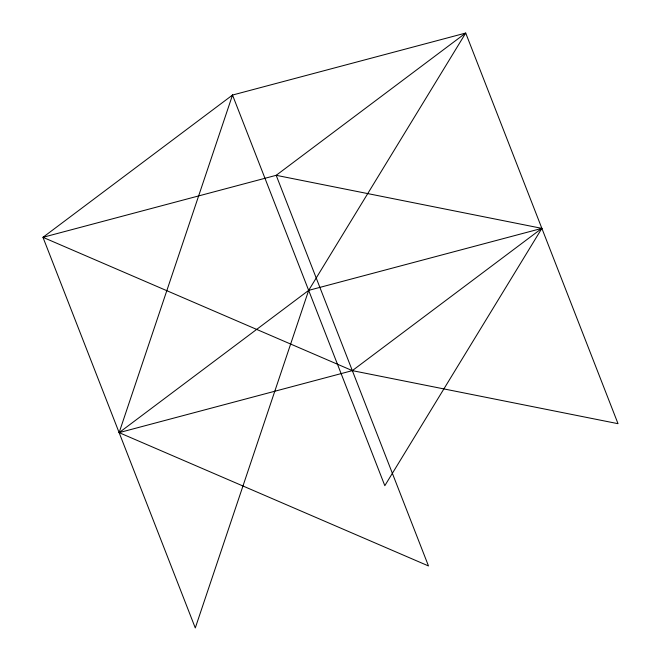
<?xml version="1.0" encoding="UTF-8"?>
<svg xmlns="http://www.w3.org/2000/svg" width="661" height="661" viewBox="0 0 661 661"><rect width="100%" height="100%" fill="white"/><g stroke="black" fill="none" stroke-linecap="round" stroke-linejoin="round"><path stroke-width="0.99" d="M232.515 95.052L119.129 432.633L428.485 565.948L276.182 175.314L465.716 33.05L618.027 423.684L352.33 370.631L42.973 237.316L232.515 95.052L465.716 33.05L308.67 290.369L195.284 627.95L42.973 237.316L276.182 175.314L541.871 228.367L384.818 485.686L232.515 95.052M308.67 290.369L119.129 432.633L352.33 370.631L541.871 228.367L308.67 290.369"/></g></svg>
